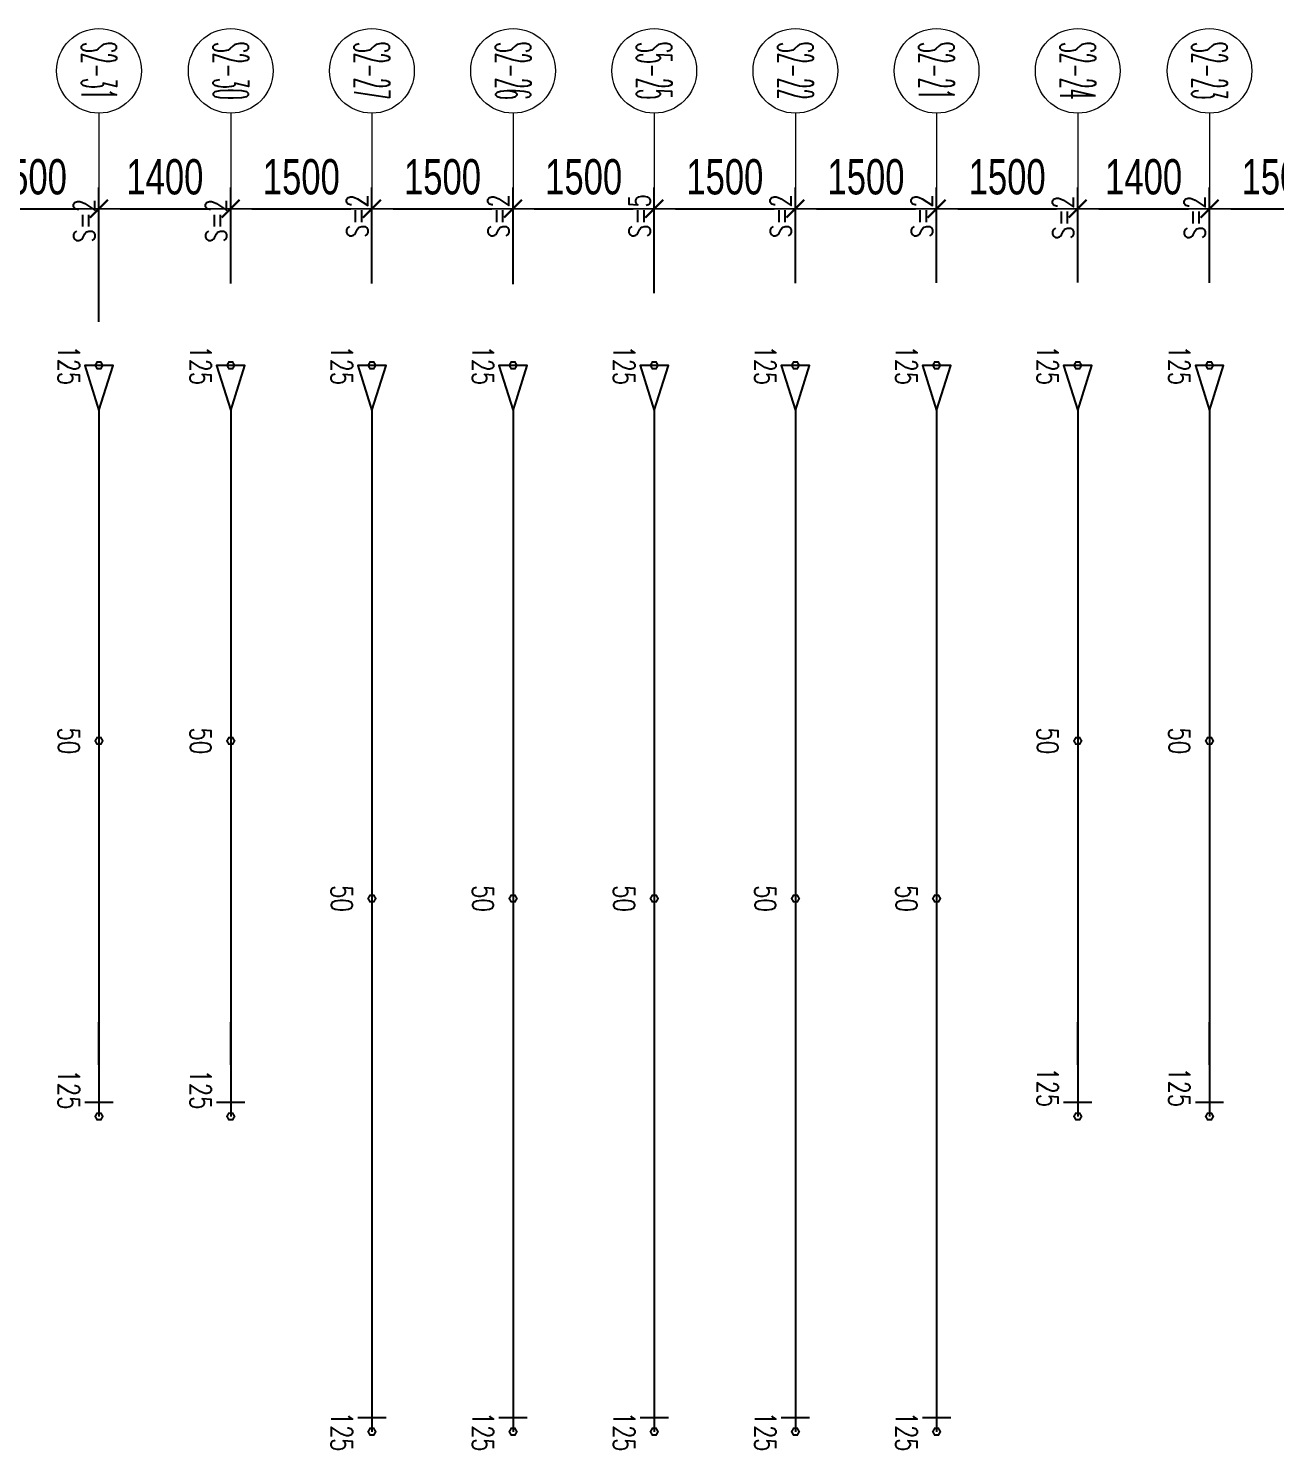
# Model space of a CAD drawing. Header units: millimetres. Extents: x 118516 to 588795, y -24154 to 50684.
# Drawn here: x 532950 to 546202, y 27610 to 42710 of the extents above; entities that cross this region are included whole.
import ezdxf
from ezdxf.enums import TextEntityAlignment as Align

# ---------------------------------------------------------------- set-up
doc = ezdxf.new("R2010")
doc.units = ezdxf.units.MM
doc.layers.get('0').update_dxf_attribs({"lineweight": 20})
doc.layers.get('Defpoints').update_dxf_attribs({"color": 151, "lineweight": 9})
doc.layers.add('ARES_TAG', color=3, linetype='Continuous')
doc.layers.add('NDC_S_TENDON', color=10, linetype='Continuous')
doc.layers.add('Current plane_Column', color=7, linetype='Continuous', true_color=0x4b00ff)
for name, color, linetype, lineweight in [('NDC_S-TENDON', 6, 'Continuous', 35), ('NDC_S_ANNO', 7, 'Continuous', 20), ('NDC_S_DIM', 1, 'Continuous', 15), ('NDC_S_SYMBOL', 1, 'Continuous', 15)]:
    doc.layers.add(name, color=color, linetype=linetype, lineweight=lineweight)
doc.styles.add('ARES_ROMANS_0.36', font='romans.shx', dxfattribs={"width": 0.36, "bigfont": 'vns.shx'})
doc.styles.add('NDC_ANNO', font='', dxfattribs={"width": 0.8})
doc.styles.add('NDC_DIM', font='', dxfattribs={"width": 0.75})
doc.styles.get('NDC_ANNO').set_extended_font_data('Dotum')
doc.styles.get('NDC_DIM').set_extended_font_data('Dotum')
doc.dimstyles.new('NDC_dim_150', dxfattribs={"dimscale": 150, "dimtxt": 2.5, "dimasz": 1.5, "dimexe": 1.5, "dimexo": 2.5, "dimgap": 1, "dimtad": 1, "dimdec": 0, "dimzin": 0, "dimdsep": 46, "dimtxsty": 'NDC_DIM', "dimblk": 'DIMMARK', "dimcen": 0.09, "dimdle": 1.2, "dimclrd": 1, "dimclre": 1, "dimclrt": 3, "dimadec": 0, "dimazin": 0, "dimtfac": 1, "dimtdec": 0, "dimtix": 1, "dimtofl": 0, "dimtmove": 0, "dimatfit": 3, "dimfxl": 8, "dimfxlon": 1, "dimtolj": 1, "dimtzin": 0, "dimarcsym": 0})

# ---------------------------------------------------------------- blocks, each defined once
blk = doc.blocks.new('*U695')
at = {"layer": 'NDC_S_SYMBOL', "color": 3}
blk.add_line((-7323, 0), (-5823, 0), dxfattribs=at)
blk.add_circle((-7773, 0), 450, dxfattribs=at)
at = {"layer": 'NDC_S_TENDON'}
for p, q in [((-3644, 0), (-3144, 0)), ((-3144, 0), (2787, 0)), ((2787, 0), (2336, 0)), ((2336, 0), (3336, 0)), ((3186, -150), (3186, 150))]:
    blk.add_line(p, q, dxfattribs=at)
blk.add_lwpolyline([(-4164, 0), (-4644, 150), (-4644, -150), (-4164, 0), (-3644, 0)], dxfattribs=at)
at = {"layer": 'ARES_TAG', "style": 'ARES_ROMANS_0.36', "width": 0.36}
blk.add_attdef('S3', text='', height=375, dxfattribs=at).set_placement((-7773, 0), align=Align.MIDDLE_CENTER)
blk = doc.blocks.new('*U657')
at = {"layer": 'NDC_S_SYMBOL', "color": 3}
blk.add_line((-7323, 0), (-5823, 0), dxfattribs=at)
blk.add_circle((-7773, 0), 450, dxfattribs=at)
at = {"layer": 'NDC_S_TENDON'}
for p, q in [((-3644, 0), (-3144, 0)), ((-3144, 0), (2787, 0)), ((2787, 0), (5686, 0)), ((5686, 0), (6686, 0)), ((6536, -150), (6536, 150))]:
    blk.add_line(p, q, dxfattribs=at)
blk.add_lwpolyline([(-4164, 0), (-4644, 150), (-4644, -150), (-4164, 0), (-3644, 0)], dxfattribs=at)
at = {"layer": 'ARES_TAG', "style": 'ARES_ROMANS_0.36', "width": 0.36}
blk.add_attdef('S3', text='', height=375, dxfattribs=at).set_placement((-7773, 0), align=Align.MIDDLE_CENTER)
blk = doc.blocks.new('HTB TDY')
at = {"layer": 'NDC_S-TENDON', "linetype": 'Continuous'}
for points, elevation in [([(24990, 29630, 20, 20, 0), (24970, 29665, 20, 20, 0), (24930, 29665, 20, 20, 0), (24910, 29630, 20, 20, 0), (24930, 29595, 20, 20, 0), (24970, 29595, 20, 20, 0)], 3575), ([(24990, 29630, 20, 20, 0), (24970, 29665, 20, 20, 0), (24930, 29665, 20, 20, 0), (24910, 29630, 20, 20, 0), (24930, 29595, 20, 20, 0), (24970, 29595, 20, 20, 0)], 3575), ([(26390, 29630, 20, 20, 0), (26370, 29665, 20, 20, 0), (26330, 29665, 20, 20, 0), (26310, 29630, 20, 20, 0), (26330, 29595, 20, 20, 0), (26370, 29595, 20, 20, 0)], 3575), ([(26390, 29630, 20, 20, 0), (26370, 29665, 20, 20, 0), (26330, 29665, 20, 20, 0), (26310, 29630, 20, 20, 0), (26330, 29595, 20, 20, 0), (26370, 29595, 20, 20, 0)], 3575), ([(27890, 29630, 20, 20, 0), (27870, 29665, 20, 20, 0), (27830, 29665, 20, 20, 0), (27810, 29630, 20, 20, 0), (27830, 29595, 20, 20, 0), (27870, 29595, 20, 20, 0)], 3575), ([(27890, 29630, 20, 20, 0), (27870, 29665, 20, 20, 0), (27830, 29665, 20, 20, 0), (27810, 29630, 20, 20, 0), (27830, 29595, 20, 20, 0), (27870, 29595, 20, 20, 0)], 3575), ([(29390, 29630, 20, 20, 0), (29370, 29665, 20, 20, 0), (29330, 29665, 20, 20, 0), (29310, 29630, 20, 20, 0), (29330, 29595, 20, 20, 0), (29370, 29595, 20, 20, 0)], 3575), ([(29390, 29630, 20, 20, 0), (29370, 29665, 20, 20, 0), (29330, 29665, 20, 20, 0), (29310, 29630, 20, 20, 0), (29330, 29595, 20, 20, 0), (29370, 29595, 20, 20, 0)], 3575), ([(30890, 29630, 20, 20, 0), (30870, 29665, 20, 20, 0), (30830, 29665, 20, 20, 0), (30810, 29630, 20, 20, 0), (30830, 29595, 20, 20, 0), (30870, 29595, 20, 20, 0)], 3575), ([(30890, 29630, 20, 20, 0), (30870, 29665, 20, 20, 0), (30830, 29665, 20, 20, 0), (30810, 29630, 20, 20, 0), (30830, 29595, 20, 20, 0), (30870, 29595, 20, 20, 0)], 3575), ([(32390, 29630, 20, 20, 0), (32370, 29665, 20, 20, 0), (32330, 29665, 20, 20, 0), (32310, 29630, 20, 20, 0), (32330, 29595, 20, 20, 0), (32370, 29595, 20, 20, 0)], 3575), ([(32390, 29630, 20, 20, 0), (32370, 29665, 20, 20, 0), (32330, 29665, 20, 20, 0), (32310, 29630, 20, 20, 0), (32330, 29595, 20, 20, 0), (32370, 29595, 20, 20, 0)], 3575), ([(33890, 29630, 20, 20, 0), (33870, 29665, 20, 20, 0), (33830, 29665, 20, 20, 0), (33810, 29630, 20, 20, 0), (33830, 29595, 20, 20, 0), (33870, 29595, 20, 20, 0)], 3575), ([(33890, 29630, 20, 20, 0), (33870, 29665, 20, 20, 0), (33830, 29665, 20, 20, 0), (33810, 29630, 20, 20, 0), (33830, 29595, 20, 20, 0), (33870, 29595, 20, 20, 0)], 3575), ([(35390, 29630, 20, 20, 0), (35370, 29665, 20, 20, 0), (35330, 29665, 20, 20, 0), (35310, 29630, 20, 20, 0), (35330, 29595, 20, 20, 0), (35370, 29595, 20, 20, 0)], 3575), ([(35390, 29630, 20, 20, 0), (35370, 29665, 20, 20, 0), (35330, 29665, 20, 20, 0), (35310, 29630, 20, 20, 0), (35330, 29595, 20, 20, 0), (35370, 29595, 20, 20, 0)], 3575), ([(36790, 29630, 20, 20, 0), (36770, 29665, 20, 20, 0), (36730, 29665, 20, 20, 0), (36710, 29630, 20, 20, 0), (36730, 29595, 20, 20, 0), (36770, 29595, 20, 20, 0)], 3575), ([(36790, 29630, 20, 20, 0), (36770, 29665, 20, 20, 0), (36730, 29665, 20, 20, 0), (36710, 29630, 20, 20, 0), (36730, 29595, 20, 20, 0), (36770, 29595, 20, 20, 0)], 3575), ([(24990, 25640, 20, 20, 0), (24970, 25675, 20, 20, 0), (24930, 25675, 20, 20, 0), (24910, 25640, 20, 20, 0), (24930, 25605, 20, 20, 0), (24970, 25605, 20, 20, 0)], 3500), ([(24990, 25640, 20, 20, 0), (24970, 25675, 20, 20, 0), (24930, 25675, 20, 20, 0), (24910, 25640, 20, 20, 0), (24930, 25605, 20, 20, 0), (24970, 25605, 20, 20, 0)], 3500), ([(26390, 25640, 20, 20, 0), (26370, 25675, 20, 20, 0), (26330, 25675, 20, 20, 0), (26310, 25640, 20, 20, 0), (26330, 25605, 20, 20, 0), (26370, 25605, 20, 20, 0)], 3500), ([(26390, 25640, 20, 20, 0), (26370, 25675, 20, 20, 0), (26330, 25675, 20, 20, 0), (26310, 25640, 20, 20, 0), (26330, 25605, 20, 20, 0), (26370, 25605, 20, 20, 0)], 3500), ([(35390, 25640, 20, 20, 0), (35370, 25675, 20, 20, 0), (35330, 25675, 20, 20, 0), (35310, 25640, 20, 20, 0), (35330, 25605, 20, 20, 0), (35370, 25605, 20, 20, 0)], 3500), ([(35390, 25640, 20, 20, 0), (35370, 25675, 20, 20, 0), (35330, 25675, 20, 20, 0), (35310, 25640, 20, 20, 0), (35330, 25605, 20, 20, 0), (35370, 25605, 20, 20, 0)], 3500), ([(36790, 25640, 20, 20, 0), (36770, 25675, 20, 20, 0), (36730, 25675, 20, 20, 0), (36710, 25640, 20, 20, 0), (36730, 25605, 20, 20, 0), (36770, 25605, 20, 20, 0)], 3500), ([(36790, 25640, 20, 20, 0), (36770, 25675, 20, 20, 0), (36730, 25675, 20, 20, 0), (36710, 25640, 20, 20, 0), (36730, 25605, 20, 20, 0), (36770, 25605, 20, 20, 0)], 3500), ([(27890, 23965, 20, 20, 0), (27870, 24000, 20, 20, 0), (27830, 24000, 20, 20, 0), (27810, 23965, 20, 20, 0), (27830, 23930, 20, 20, 0), (27870, 23930, 20, 20, 0)], 3500), ([(27890, 23965, 20, 20, 0), (27870, 24000, 20, 20, 0), (27830, 24000, 20, 20, 0), (27810, 23965, 20, 20, 0), (27830, 23930, 20, 20, 0), (27870, 23930, 20, 20, 0)], 3500), ([(29390, 23965, 20, 20, 0), (29370, 24000, 20, 20, 0), (29330, 24000, 20, 20, 0), (29310, 23965, 20, 20, 0), (29330, 23930, 20, 20, 0), (29370, 23930, 20, 20, 0)], 3500), ([(29390, 23965, 20, 20, 0), (29370, 24000, 20, 20, 0), (29330, 24000, 20, 20, 0), (29310, 23965, 20, 20, 0), (29330, 23930, 20, 20, 0), (29370, 23930, 20, 20, 0)], 3500), ([(30890, 23965, 20, 20, 0), (30870, 24000, 20, 20, 0), (30830, 24000, 20, 20, 0), (30810, 23965, 20, 20, 0), (30830, 23930, 20, 20, 0), (30870, 23930, 20, 20, 0)], 3500), ([(30890, 23965, 20, 20, 0), (30870, 24000, 20, 20, 0), (30830, 24000, 20, 20, 0), (30810, 23965, 20, 20, 0), (30830, 23930, 20, 20, 0), (30870, 23930, 20, 20, 0)], 3500), ([(32390, 23965, 20, 20, 0), (32370, 24000, 20, 20, 0), (32330, 24000, 20, 20, 0), (32310, 23965, 20, 20, 0), (32330, 23930, 20, 20, 0), (32370, 23930, 20, 20, 0)], 3500), ([(32390, 23965, 20, 20, 0), (32370, 24000, 20, 20, 0), (32330, 24000, 20, 20, 0), (32310, 23965, 20, 20, 0), (32330, 23930, 20, 20, 0), (32370, 23930, 20, 20, 0)], 3500), ([(33890, 23965, 20, 20, 0), (33870, 24000, 20, 20, 0), (33830, 24000, 20, 20, 0), (33810, 23965, 20, 20, 0), (33830, 23930, 20, 20, 0), (33870, 23930, 20, 20, 0)], 3500), ([(33890, 23965, 20, 20, 0), (33870, 24000, 20, 20, 0), (33830, 24000, 20, 20, 0), (33810, 23965, 20, 20, 0), (33830, 23930, 20, 20, 0), (33870, 23930, 20, 20, 0)], 3500), ([(24990, 21650, 20, 20, 0), (24970, 21685, 20, 20, 0), (24930, 21685, 20, 20, 0), (24910, 21650, 20, 20, 0), (24930, 21615, 20, 20, 0), (24970, 21615, 20, 20, 0)], 3575), ([(24990, 21650, 20, 20, 0), (24970, 21685, 20, 20, 0), (24930, 21685, 20, 20, 0), (24910, 21650, 20, 20, 0), (24930, 21615, 20, 20, 0), (24970, 21615, 20, 20, 0)], 3575), ([(26390, 21650, 20, 20, 0), (26370, 21685, 20, 20, 0), (26330, 21685, 20, 20, 0), (26310, 21650, 20, 20, 0), (26330, 21615, 20, 20, 0), (26370, 21615, 20, 20, 0)], 3575), ([(26390, 21650, 20, 20, 0), (26370, 21685, 20, 20, 0), (26330, 21685, 20, 20, 0), (26310, 21650, 20, 20, 0), (26330, 21615, 20, 20, 0), (26370, 21615, 20, 20, 0)], 3575), ([(35390, 21650, 20, 20, 0), (35370, 21685, 20, 20, 0), (35330, 21685, 20, 20, 0), (35310, 21650, 20, 20, 0), (35330, 21615, 20, 20, 0), (35370, 21615, 20, 20, 0)], 3575), ([(35390, 21650, 20, 20, 0), (35370, 21685, 20, 20, 0), (35330, 21685, 20, 20, 0), (35310, 21650, 20, 20, 0), (35330, 21615, 20, 20, 0), (35370, 21615, 20, 20, 0)], 3575), ([(36790, 21650, 20, 20, 0), (36770, 21685, 20, 20, 0), (36730, 21685, 20, 20, 0), (36710, 21650, 20, 20, 0), (36730, 21615, 20, 20, 0), (36770, 21615, 20, 20, 0)], 3575), ([(36790, 21650, 20, 20, 0), (36770, 21685, 20, 20, 0), (36730, 21685, 20, 20, 0), (36710, 21650, 20, 20, 0), (36730, 21615, 20, 20, 0), (36770, 21615, 20, 20, 0)], 3575), ([(27890, 18300, 20, 20, 0), (27870, 18335, 20, 20, 0), (27830, 18335, 20, 20, 0), (27810, 18300, 20, 20, 0), (27830, 18265, 20, 20, 0), (27870, 18265, 20, 20, 0)], 3575), ([(27890, 18300, 20, 20, 0), (27870, 18335, 20, 20, 0), (27830, 18335, 20, 20, 0), (27810, 18300, 20, 20, 0), (27830, 18265, 20, 20, 0), (27870, 18265, 20, 20, 0)], 3575), ([(29390, 18300, 20, 20, 0), (29370, 18335, 20, 20, 0), (29330, 18335, 20, 20, 0), (29310, 18300, 20, 20, 0), (29330, 18265, 20, 20, 0), (29370, 18265, 20, 20, 0)], 3575), ([(29390, 18300, 20, 20, 0), (29370, 18335, 20, 20, 0), (29330, 18335, 20, 20, 0), (29310, 18300, 20, 20, 0), (29330, 18265, 20, 20, 0), (29370, 18265, 20, 20, 0)], 3575), ([(30890, 18300, 20, 20, 0), (30870, 18335, 20, 20, 0), (30830, 18335, 20, 20, 0), (30810, 18300, 20, 20, 0), (30830, 18265, 20, 20, 0), (30870, 18265, 20, 20, 0)], 3575), ([(30890, 18300, 20, 20, 0), (30870, 18335, 20, 20, 0), (30830, 18335, 20, 20, 0), (30810, 18300, 20, 20, 0), (30830, 18265, 20, 20, 0), (30870, 18265, 20, 20, 0)], 3575), ([(32390, 18300, 20, 20, 0), (32370, 18335, 20, 20, 0), (32330, 18335, 20, 20, 0), (32310, 18300, 20, 20, 0), (32330, 18265, 20, 20, 0), (32370, 18265, 20, 20, 0)], 3575), ([(32390, 18300, 20, 20, 0), (32370, 18335, 20, 20, 0), (32330, 18335, 20, 20, 0), (32310, 18300, 20, 20, 0), (32330, 18265, 20, 20, 0), (32370, 18265, 20, 20, 0)], 3575), ([(33890, 18300, 20, 20, 0), (33870, 18335, 20, 20, 0), (33830, 18335, 20, 20, 0), (33810, 18300, 20, 20, 0), (33830, 18265, 20, 20, 0), (33870, 18265, 20, 20, 0)], 3575), ([(33890, 18300, 20, 20, 0), (33870, 18335, 20, 20, 0), (33830, 18335, 20, 20, 0), (33810, 18300, 20, 20, 0), (33830, 18265, 20, 20, 0), (33870, 18265, 20, 20, 0)], 3575)]:
    blk.add_lwpolyline(points, format="xyseb", close=True, dxfattribs=dict(at, elevation=elevation))
ref = blk.add_blockref('*U695', (24950, 24986, 3575), dxfattribs=dict(rotation=270))
ref.add_attrib('S3', 'S2-31', dxfattribs={"layer": 'ARES_TAG', "height": 375, "rotation": 270, "style": 'ARES_ROMANS_0.36', "width": 0.36}).set_placement((24950, 32760, 3575), align=Align.MIDDLE_CENTER)
ref = blk.add_blockref('*U695', (26350, 24986, 3575), dxfattribs=dict(rotation=270))
ref.add_attrib('S3', 'S2-30', dxfattribs={"layer": 'ARES_TAG', "height": 375, "rotation": 270, "style": 'ARES_ROMANS_0.36', "width": 0.36}).set_placement((26350, 32760, 3575), align=Align.MIDDLE_CENTER)
ref = blk.add_blockref('*U657', (27850, 24986, 3575), dxfattribs=dict(rotation=270))
ref.add_attrib('S3', 'S2-27', dxfattribs={"layer": 'ARES_TAG', "height": 375, "rotation": 270, "style": 'ARES_ROMANS_0.36', "width": 0.36}).set_placement((27850, 32760, 3575), align=Align.MIDDLE_CENTER)
ref = blk.add_blockref('*U657', (29350, 24986, 3575), dxfattribs=dict(rotation=270))
ref.add_attrib('S3', 'S2-26', dxfattribs={"layer": 'ARES_TAG', "height": 375, "rotation": 270, "style": 'ARES_ROMANS_0.36', "width": 0.36}).set_placement((29350, 32760, 3575), align=Align.MIDDLE_CENTER)
ref = blk.add_blockref('*U657', (30850, 24986, 3575), dxfattribs=dict(rotation=270))
ref.add_attrib('S3', 'S5-25', dxfattribs={"layer": 'ARES_TAG', "height": 375, "rotation": 270, "style": 'ARES_ROMANS_0.36', "width": 0.36}).set_placement((30850, 32760, 3575), align=Align.MIDDLE_CENTER)
ref = blk.add_blockref('*U657', (32350, 24986, 3575), dxfattribs=dict(rotation=270))
ref.add_attrib('S3', 'S2-22', dxfattribs={"layer": 'ARES_TAG', "height": 375, "rotation": 270, "style": 'ARES_ROMANS_0.36', "width": 0.36}).set_placement((32350, 32760, 3575), align=Align.MIDDLE_CENTER)
ref = blk.add_blockref('*U657', (33850, 24986, 3575), dxfattribs=dict(rotation=270))
ref.add_attrib('S3', 'S2-21', dxfattribs={"layer": 'ARES_TAG', "height": 375, "rotation": 270, "style": 'ARES_ROMANS_0.36', "width": 0.36}).set_placement((33850, 32760, 3575), align=Align.MIDDLE_CENTER)
ref = blk.add_blockref('*U695', (35350, 24986, 3575), dxfattribs=dict(rotation=270))
ref.add_attrib('S3', 'S2-24', dxfattribs={"layer": 'ARES_TAG', "height": 375, "rotation": 270, "style": 'ARES_ROMANS_0.36', "width": 0.36}).set_placement((35350, 32760, 3575), align=Align.MIDDLE_CENTER)
ref = blk.add_blockref('*U695', (36750, 24986, 3575), dxfattribs=dict(rotation=270))
ref.add_attrib('S3', 'S2-23', dxfattribs={"layer": 'ARES_TAG', "height": 375, "rotation": 270, "style": 'ARES_ROMANS_0.36', "width": 0.36}).set_placement((36750, 32760, 3575), align=Align.MIDDLE_CENTER)
at = {"layer": 'NDC_S_ANNO', "linetype": 'Continuous', "char_height": 225, "attachment_point": 5, "line_spacing_factor": 0.75, "style": 'NDC_ANNO'}
for s, insert, rotation in [('\\FSTANDARD.shx;S=2', (27693, 31216, 3700), 90), ('\\FSTANDARD.shx;S=2', (29193, 31216, 3700), 90), ('{\\Fstandard|c129;S=\\Fstandard|c0;5}', (30693, 31216, 3700), 90), ('\\FSTANDARD.shx;S=2', (32193, 31216, 3700), 90), ('\\FSTANDARD.shx;S=2', (33693, 31216, 3700), 90), ('\\FSTANDARD.shx;S=2', (35193, 31201, 3700), 90), ('\\FSTANDARD.shx;S=2', (36593, 31201, 3700), 90), ('\\FSTANDARD.shx;S=2', (24793, 31167, 3700), 90), ('\\FSTANDARD.shx;S=2', (26193, 31167, 3700), 90), ('\\FSTANDARD.shx;125', (24630, 29630, 3575), 270), ('\\FSTANDARD.shx;125', (26030, 29630, 3575), 270), ('\\FSTANDARD.shx;125', (27530, 29630, 3575), 270), ('\\FSTANDARD.shx;125', (29030, 29630, 3575), 270), ('\\FSTANDARD.shx;125', (30530, 29630, 3575), 270), ('\\FSTANDARD.shx;125', (32030, 29630, 3575), 270), ('\\FSTANDARD.shx;125', (33530, 29630, 3575), 270), ('\\FSTANDARD.shx;125', (35030, 29630, 3575), 270), ('\\FSTANDARD.shx;125', (36430, 29630, 3575), 270), ('\\FSTANDARD.shx;50', (24630, 25640, 3500), 270), ('\\FSTANDARD.shx;50', (26030, 25640, 3500), 270), ('\\FSTANDARD.shx;50', (35030, 25640, 3500), 270), ('\\FSTANDARD.shx;50', (36430, 25640, 3500), 270), ('\\FSTANDARD.shx;50', (27530, 23965, 3500), 270), ('\\FSTANDARD.shx;50', (29030, 23965, 3500), 270), ('\\FSTANDARD.shx;50', (30530, 23965, 3500), 270), ('\\FSTANDARD.shx;50', (32030, 23965, 3500), 270), ('\\FSTANDARD.shx;50', (33530, 23965, 3500), 270), ('\\FSTANDARD.shx;125', (24630, 21936, 3575), 270), ('\\FSTANDARD.shx;125', (26030, 21936, 3575), 270), ('\\FSTANDARD.shx;125', (35030, 21959, 3575), 270), ('\\FSTANDARD.shx;125', (36430, 21959, 3575), 270), ('\\FSTANDARD.shx;125', (27530, 18300, 3575), 270), ('\\FSTANDARD.shx;125', (29030, 18300, 3575), 270), ('\\FSTANDARD.shx;125', (30530, 18300, 3575), 270), ('\\FSTANDARD.shx;125', (32030, 18300, 3575), 270), ('\\FSTANDARD.shx;125', (33530, 18300, 3575), 270)]:
    blk.add_mtext(s, dxfattribs=dict(at, insert=insert, rotation=rotation))
blk = doc.blocks.new('DIMMARK')
at = {"layer": 'NDC_S_DIM', "color": 1}
blk.add_line((-1.5, 0), (1, 0), dxfattribs=at)
at = {"layer": 'NDC_S_DIM', "color": 2, "const_width": 0.1}
blk.add_lwpolyline([(-0.424, -0.424), (0.424, 0.424)], dxfattribs=at)
blk = doc.blocks.new('*D262')
at = {"layer": 'Defpoints', "color": 0, "ltscale": 100, "transparency": 16777216}
for p in [(533700, 40794), (532200, 37359, 2875), (533700, 37359, 74)]:
    blk.add_point(p, dxfattribs=at)
at = {"layer": 'NDC_S_DIM', "color": 1, "lineweight": -2, "ltscale": 100, "transparency": 16777216}
for p, q in [((532200, 39898), (532200, 41019)), ((533700, 39594), (533700, 41019)), ((532425, 40794), (533475, 40794))]:
    blk.add_line(p, q, dxfattribs=at)
at = {"layer": 'NDC_S_DIM', "color": 1, "lineweight": -2, "ltscale": 100, "transparency": 16777216, "xscale": 225, "yscale": 225, "zscale": 225, "rotation": 180}
blk.add_blockref('DIMMARK', (532200, 40794), dxfattribs=at)
at = {"layer": 'NDC_S_DIM', "color": 1, "lineweight": -2, "ltscale": 100, "transparency": 16777216, "xscale": 225, "yscale": 225, "zscale": 225}
blk.add_blockref('DIMMARK', (533700, 40794), dxfattribs=at)
at = {"layer": 'NDC_S_DIM', "color": 3, "ltscale": 100, "transparency": 16777216, "insert": (532950, 41131), "char_height": 375, "attachment_point": 5, "style": 'NDC_DIM'}
blk.add_mtext('\\A1;1500', dxfattribs=at)
blk = doc.blocks.new('*D263')
at = {"layer": 'Defpoints', "color": 0, "ltscale": 100, "transparency": 16777216}
for p in [(535100, 40794), (533700, 37359, 74), (535100, 37377, 3562)]:
    blk.add_point(p, dxfattribs=at)
at = {"layer": 'NDC_S_DIM', "color": 1, "lineweight": -2, "ltscale": 100, "transparency": 16777216}
for p, q in [((533700, 39594), (533700, 41019)), ((535100, 40000), (535100, 41019)), ((533925, 40794), (534875, 40794))]:
    blk.add_line(p, q, dxfattribs=at)
at = {"layer": 'NDC_S_DIM', "color": 1, "lineweight": -2, "ltscale": 100, "transparency": 16777216, "xscale": 225, "yscale": 225, "zscale": 225, "rotation": 180}
blk.add_blockref('DIMMARK', (533700, 40794), dxfattribs=at)
at = {"layer": 'NDC_S_DIM', "color": 1, "lineweight": -2, "ltscale": 100, "transparency": 16777216, "xscale": 225, "yscale": 225, "zscale": 225}
blk.add_blockref('DIMMARK', (535100, 40794), dxfattribs=at)
at = {"layer": 'NDC_S_DIM', "color": 3, "ltscale": 100, "transparency": 16777216, "insert": (534400, 41131), "char_height": 375, "attachment_point": 5, "style": 'NDC_DIM'}
blk.add_mtext('\\A1;1400', dxfattribs=at)
blk = doc.blocks.new('*D264')
at = {"layer": 'Defpoints', "color": 0, "ltscale": 100, "transparency": 16777216}
for p in [(536600, 40794), (535100, 37377, 3562), (536600, 37364, 3568)]:
    blk.add_point(p, dxfattribs=at)
at = {"layer": 'NDC_S_DIM', "color": 1, "lineweight": -2, "ltscale": 100, "transparency": 16777216}
for p, q in [((535100, 40000), (535100, 41019)), ((536600, 39999), (536600, 41019)), ((535325, 40794), (536375, 40794))]:
    blk.add_line(p, q, dxfattribs=at)
at = {"layer": 'NDC_S_DIM', "color": 1, "lineweight": -2, "ltscale": 100, "transparency": 16777216, "xscale": 225, "yscale": 225, "zscale": 225, "rotation": 180}
blk.add_blockref('DIMMARK', (535100, 40794), dxfattribs=at)
at = {"layer": 'NDC_S_DIM', "color": 1, "lineweight": -2, "ltscale": 100, "transparency": 16777216, "xscale": 225, "yscale": 225, "zscale": 225}
blk.add_blockref('DIMMARK', (536600, 40794), dxfattribs=at)
at = {"layer": 'NDC_S_DIM', "color": 3, "ltscale": 100, "transparency": 16777216, "insert": (535850, 41131), "char_height": 375, "attachment_point": 5, "style": 'NDC_DIM'}
blk.add_mtext('\\A1;1500', dxfattribs=at)
blk = doc.blocks.new('*D265')
at = {"layer": 'Defpoints', "color": 0, "ltscale": 100, "transparency": 16777216}
for p in [(538100, 40794), (536600, 37364, 3568), (538100, 37313, 3567)]:
    blk.add_point(p, dxfattribs=at)
at = {"layer": 'NDC_S_DIM', "color": 1, "lineweight": -2, "ltscale": 100, "transparency": 16777216}
for p, q in [((536600, 39999), (536600, 41019)), ((538100, 39992), (538100, 41019)), ((536825, 40794), (537875, 40794))]:
    blk.add_line(p, q, dxfattribs=at)
at = {"layer": 'NDC_S_DIM', "color": 1, "lineweight": -2, "ltscale": 100, "transparency": 16777216, "xscale": 225, "yscale": 225, "zscale": 225, "rotation": 180}
blk.add_blockref('DIMMARK', (536600, 40794), dxfattribs=at)
at = {"layer": 'NDC_S_DIM', "color": 1, "lineweight": -2, "ltscale": 100, "transparency": 16777216, "xscale": 225, "yscale": 225, "zscale": 225}
blk.add_blockref('DIMMARK', (538100, 40794), dxfattribs=at)
at = {"layer": 'NDC_S_DIM', "color": 3, "ltscale": 100, "transparency": 16777216, "insert": (537350, 41131), "char_height": 375, "attachment_point": 5, "style": 'NDC_DIM'}
blk.add_mtext('\\A1;1500', dxfattribs=at)
blk = doc.blocks.new('*D266')
at = {"layer": 'Defpoints', "color": 0, "ltscale": 100, "transparency": 16777216}
for p in [(539600, 40794), (538100, 37313, 3567), (539600, 37359, 2875)]:
    blk.add_point(p, dxfattribs=at)
at = {"layer": 'NDC_S_DIM', "color": 1, "lineweight": -2, "ltscale": 100, "transparency": 16777216}
for p, q in [((538100, 39992), (538100, 41019)), ((539600, 39898), (539600, 41019)), ((538325, 40794), (539375, 40794))]:
    blk.add_line(p, q, dxfattribs=at)
at = {"layer": 'NDC_S_DIM', "color": 1, "lineweight": -2, "ltscale": 100, "transparency": 16777216, "xscale": 225, "yscale": 225, "zscale": 225, "rotation": 180}
blk.add_blockref('DIMMARK', (538100, 40794), dxfattribs=at)
at = {"layer": 'NDC_S_DIM', "color": 1, "lineweight": -2, "ltscale": 100, "transparency": 16777216, "xscale": 225, "yscale": 225, "zscale": 225}
blk.add_blockref('DIMMARK', (539600, 40794), dxfattribs=at)
at = {"layer": 'NDC_S_DIM', "color": 3, "ltscale": 100, "transparency": 16777216, "insert": (538850, 41131), "char_height": 375, "attachment_point": 5, "style": 'NDC_DIM'}
blk.add_mtext('\\A1;1500', dxfattribs=at)
blk = doc.blocks.new('*D267')
at = {"layer": 'Defpoints', "color": 0, "ltscale": 100, "transparency": 16777216}
for p in [(541100, 40794), (539600, 37359, 2875), (541100, 37397, 3568)]:
    blk.add_point(p, dxfattribs=at)
at = {"layer": 'NDC_S_DIM', "color": 1, "lineweight": -2, "ltscale": 100, "transparency": 16777216}
for p, q in [((539600, 39898), (539600, 41019)), ((541100, 40004), (541100, 41019)), ((539825, 40794), (540875, 40794))]:
    blk.add_line(p, q, dxfattribs=at)
at = {"layer": 'NDC_S_DIM', "color": 1, "lineweight": -2, "ltscale": 100, "transparency": 16777216, "xscale": 225, "yscale": 225, "zscale": 225, "rotation": 180}
blk.add_blockref('DIMMARK', (539600, 40794), dxfattribs=at)
at = {"layer": 'NDC_S_DIM', "color": 1, "lineweight": -2, "ltscale": 100, "transparency": 16777216, "xscale": 225, "yscale": 225, "zscale": 225}
blk.add_blockref('DIMMARK', (541100, 40794), dxfattribs=at)
at = {"layer": 'NDC_S_DIM', "color": 3, "ltscale": 100, "transparency": 16777216, "insert": (540350, 41131), "char_height": 375, "attachment_point": 5, "style": 'NDC_DIM'}
blk.add_mtext('\\A1;1500', dxfattribs=at)
blk = doc.blocks.new('*D268')
at = {"layer": 'Defpoints', "color": 0, "ltscale": 100, "transparency": 16777216}
for p in [(542600, 40794), (541100, 37397, 3568), (542600, 37411, 3569)]:
    blk.add_point(p, dxfattribs=at)
at = {"layer": 'NDC_S_DIM', "color": 1, "lineweight": -2, "ltscale": 100, "transparency": 16777216}
for p, q in [((541100, 40004), (541100, 41019)), ((542600, 40006), (542600, 41019)), ((541325, 40794), (542375, 40794))]:
    blk.add_line(p, q, dxfattribs=at)
at = {"layer": 'NDC_S_DIM', "color": 1, "lineweight": -2, "ltscale": 100, "transparency": 16777216, "xscale": 225, "yscale": 225, "zscale": 225, "rotation": 180}
blk.add_blockref('DIMMARK', (541100, 40794), dxfattribs=at)
at = {"layer": 'NDC_S_DIM', "color": 1, "lineweight": -2, "ltscale": 100, "transparency": 16777216, "xscale": 225, "yscale": 225, "zscale": 225}
blk.add_blockref('DIMMARK', (542600, 40794), dxfattribs=at)
at = {"layer": 'NDC_S_DIM', "color": 3, "ltscale": 100, "transparency": 16777216, "insert": (541850, 41131), "char_height": 375, "attachment_point": 5, "style": 'NDC_DIM'}
blk.add_mtext('\\A1;1500', dxfattribs=at)
blk = doc.blocks.new('*D269')
at = {"layer": 'Defpoints', "color": 0, "ltscale": 100, "transparency": 16777216}
for p in [(544100, 40794), (542600, 37411, 3569), (544100, 37438, 3564)]:
    blk.add_point(p, dxfattribs=at)
at = {"layer": 'NDC_S_DIM', "color": 1, "lineweight": -2, "ltscale": 100, "transparency": 16777216}
for p, q in [((542600, 40006), (542600, 41019)), ((544100, 40009), (544100, 41019)), ((542825, 40794), (543875, 40794))]:
    blk.add_line(p, q, dxfattribs=at)
at = {"layer": 'NDC_S_DIM', "color": 1, "lineweight": -2, "ltscale": 100, "transparency": 16777216, "xscale": 225, "yscale": 225, "zscale": 225, "rotation": 180}
blk.add_blockref('DIMMARK', (542600, 40794), dxfattribs=at)
at = {"layer": 'NDC_S_DIM', "color": 1, "lineweight": -2, "ltscale": 100, "transparency": 16777216, "xscale": 225, "yscale": 225, "zscale": 225}
blk.add_blockref('DIMMARK', (544100, 40794), dxfattribs=at)
at = {"layer": 'NDC_S_DIM', "color": 3, "ltscale": 100, "transparency": 16777216, "insert": (543350, 41131), "char_height": 375, "attachment_point": 5, "style": 'NDC_DIM'}
blk.add_mtext('\\A1;1500', dxfattribs=at)
blk = doc.blocks.new('*D270')
at = {"layer": 'Defpoints', "color": 0, "ltscale": 100, "transparency": 16777216}
for p in [(545500, 40794), (544100, 37438, 3564), (545500, 37424, 3563)]:
    blk.add_point(p, dxfattribs=at)
at = {"layer": 'NDC_S_DIM', "color": 1, "lineweight": -2, "ltscale": 100, "transparency": 16777216}
for p, q in [((544100, 40009), (544100, 41019)), ((545500, 40007), (545500, 41019)), ((544325, 40794), (545275, 40794))]:
    blk.add_line(p, q, dxfattribs=at)
at = {"layer": 'NDC_S_DIM', "color": 1, "lineweight": -2, "ltscale": 100, "transparency": 16777216, "xscale": 225, "yscale": 225, "zscale": 225, "rotation": 180}
blk.add_blockref('DIMMARK', (544100, 40794), dxfattribs=at)
at = {"layer": 'NDC_S_DIM', "color": 1, "lineweight": -2, "ltscale": 100, "transparency": 16777216, "xscale": 225, "yscale": 225, "zscale": 225}
blk.add_blockref('DIMMARK', (545500, 40794), dxfattribs=at)
at = {"layer": 'NDC_S_DIM', "color": 3, "ltscale": 100, "transparency": 16777216, "insert": (544800, 41131), "char_height": 375, "attachment_point": 5, "style": 'NDC_DIM'}
blk.add_mtext('\\A1;1400', dxfattribs=at)
blk = doc.blocks.new('*D271')
at = {"layer": 'Defpoints', "color": 0, "ltscale": 100, "transparency": 16777216}
for p in [(547000, 40794), (545500, 37424, 3563), (547000, 37313, 3567)]:
    blk.add_point(p, dxfattribs=at)
at = {"layer": 'NDC_S_DIM', "color": 1, "lineweight": -2, "ltscale": 100, "transparency": 16777216}
for p, q in [((545500, 40007), (545500, 41019)), ((547000, 39992), (547000, 41019)), ((545725, 40794), (546775, 40794))]:
    blk.add_line(p, q, dxfattribs=at)
at = {"layer": 'NDC_S_DIM', "color": 1, "lineweight": -2, "ltscale": 100, "transparency": 16777216, "xscale": 225, "yscale": 225, "zscale": 225, "rotation": 180}
blk.add_blockref('DIMMARK', (545500, 40794), dxfattribs=at)
at = {"layer": 'NDC_S_DIM', "color": 1, "lineweight": -2, "ltscale": 100, "transparency": 16777216, "xscale": 225, "yscale": 225, "zscale": 225}
blk.add_blockref('DIMMARK', (547000, 40794), dxfattribs=at)
at = {"layer": 'NDC_S_DIM', "color": 3, "ltscale": 100, "transparency": 16777216, "insert": (546250, 41131), "char_height": 375, "attachment_point": 5, "style": 'NDC_DIM'}
blk.add_mtext('\\A1;1500', dxfattribs=at)

msp = doc.modelspace()

# ---------------------------------------------------------------- block references
at = {"layer": 'Current plane_Column'}
msp.add_blockref('HTB TDY', (508750, 9500), dxfattribs=at)

# ---------------------------------------------------------------- dimensions: what is measured, and where the dimension line sits
at = {"layer": 'NDC_S_DIM', "ltscale": 100}
for base, p1, p2, picture, middle in [((533699.6, 40793.7), (532200, 37359, 2875), (533699.6, 37359, 73.8), '*D262', (532949.8, 41131.5)), ((535100, 40793.7), (533699.6, 37359, 73.8), (535100, 37377.1, 3562.4), '*D263', (534399.8, 41131.5)), ((536600, 40793.7), (535100, 37377.1, 3562.4), (536600, 37363.6, 3567.9), '*D264', (535850, 41131.5)), ((538100, 40793.7), (536600, 37363.6, 3567.9), (538100, 37312.6, 3567.2), '*D265', (537350, 41131.5)), ((539600, 40793.7), (538100, 37312.6, 3567.2), (539600, 37359, 2875), '*D266', (538850, 41131.5)), ((541100, 40793.7), (539600, 37359, 2875), (541100, 37397, 3568.3), '*D267', (540350, 41131.5)), ((542600, 40793.7), (541100, 37397, 3568.3), (542600, 37410.7, 3568.5), '*D268', (541850, 41131.5)), ((544100, 40793.7), (542600, 37410.7, 3568.5), (544100, 37438.1, 3563.5), '*D269', (543350, 41131.5)), ((545500, 40793.7), (544100, 37438.1, 3563.5), (545500, 37424.4, 3563.2), '*D270', (544800, 41131.5)), ((547000, 40793.7), (545500, 37424.4, 3563.2), (547000, 37312.7, 3567.2), '*D271', (546250, 41131.5))]:
    dim = msp.add_linear_dim(base=base, p1=p1, p2=p2, dimstyle='NDC_dim_150', override={"dimtmove": 1}, dxfattribs=at)
    dim.commit()
    dim.dimension.update_dxf_attribs({"geometry": picture, "text_midpoint": middle})

doc.saveas('drawing.dxf')
